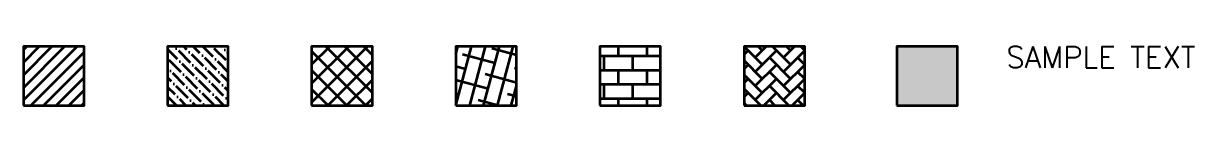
# Model space of a CAD drawing. Header units: inches. Extents: x 8013 to 9429, y -6208 to -3989.
# Drawn here: x 8514.2 to 8842.1, y -5176.8 to -5160.3 of the extents above; entities that cross this region are included whole.
import ezdxf

# ---------------------------------------------------------------- set-up
doc = ezdxf.new("R2010")
doc.units = ezdxf.units.IN
doc.header["$LTSCALE"] = 50
doc.header["$MEASUREMENT"] = 0
doc.layers.add('EF3 TEXT', color=7, linetype='Continuous')
for name, color, linetype, lineweight in [('HATCH 1', 5, 'Continuous', 35), ('HATCH 2', 140, 'Continuous', 35), ('HATCH 3', 30, 'Continuous', 35), ('HATCH 4', 200, 'Continuous', 35), ('HATCH 5', 2, 'Continuous', 35), ('HATCH 6', 100, 'Continuous', 35), ('HATCH 7', 20, 'Continuous', 35)]:
    doc.layers.add(name, color=color, linetype=linetype, lineweight=lineweight)
doc.styles.add('mytext', font='romans.shx')

# ---------------------------------------------------------------- blocks, each defined once
blk = doc.blocks.new('EF3_HATCH_7')
at = {"layer": 'HATCH 7'}
h = blk.add_hatch(color=256, dxfattribs=at)
h.dxf.hatch_style = 1
h.paths.add_polyline_path([(-8.5, -8.25), (8.5, -8.25), (8.5, 8.25), (-8.5, 8.25)])
blk.add_lwpolyline([(-8.5, -8.25), (8.5, -8.25), (8.5, 8.25), (-8.5, 8.25)], close=True, dxfattribs=at)
blk = doc.blocks.new('EF3_HATCH_6')
at = {"layer": 'HATCH 6'}
h = blk.add_hatch(dxfattribs=at)
h.set_pattern_fill('AR-HBONE', color=256, scale=0.7)
h.set_pattern_definition([(45, (-119.168, -90.9187), (3e-16, 3.9598), [8.4, -2.8]), (135, (-117.188, -88.9388), (3e-16, 3.9598), [8.4, -2.8])])
h.paths.add_polyline_path([(-8.5, -8.25), (8.5, -8.25), (8.5, 8.25), (-8.5, 8.25)])
blk.add_lwpolyline([(-8.5, -8.25), (8.5, -8.25), (8.5, 8.25), (-8.5, 8.25)], close=True, dxfattribs=at)
blk = doc.blocks.new('EF3_HATCH_5')
at = {"layer": 'HATCH 5'}
h = blk.add_hatch(dxfattribs=at)
h.set_pattern_fill('AR-B816', color=256, scale=0.5)
h.set_pattern_definition([(0, (-119.168, -90.9187), (0, 4), []), (90, (-119.168, -90.9187), (-4, 4), [4, -4])])
h.paths.add_polyline_path([(-8.5, -8.25), (8.5, -8.25), (8.5, 8.25), (-8.5, 8.25)])
blk.add_lwpolyline([(-8.5, -8.25), (8.5, -8.25), (8.5, 8.25), (-8.5, 8.25)], close=True, dxfattribs=at)
blk = doc.blocks.new('EF3_HATCH_4')
at = {"layer": 'HATCH 4'}
h = blk.add_hatch(dxfattribs=at)
h.set_pattern_fill('ANSI38', color=256, scale=30, angle=30)
h.set_pattern_definition([(75, (-119.168, -90.9187), (-3.62222, 0.97057), []), (165, (-119.168, -90.9187), (-8.215015, -1.68108), [9.375, -5.625])])
h.paths.add_polyline_path([(-8.5, -8.25), (8.5, -8.25), (8.5, 8.25), (-8.5, 8.25)])
blk.add_lwpolyline([(-8.5, -8.25), (8.5, -8.25), (8.5, 8.25), (-8.5, 8.25)], close=True, dxfattribs=at)
blk = doc.blocks.new('EF3_HATCH_3')
at = {"layer": 'HATCH 3'}
h = blk.add_hatch(dxfattribs=at)
h.set_pattern_fill('ANSI37', color=256, scale=30)
h.set_pattern_definition([(45, (-119.168, -90.9187), (-2.65165, 2.65165), []), (135, (-119.168, -90.9187), (-2.65165, -2.65165), [])])
h.paths.add_polyline_path([(-8.5, -8.25), (8.5, -8.25), (8.5, 8.25), (-8.5, 8.25)])
blk.add_lwpolyline([(-8.5, -8.25), (8.5, -8.25), (8.5, 8.25), (-8.5, 8.25)], close=True, dxfattribs=at)
blk = doc.blocks.new('EF3_HATCH_2')
at = {"layer": 'HATCH 2'}
h = blk.add_hatch(dxfattribs=at)
h.set_pattern_fill('ANSI36', color=256, scale=15, angle=90)
h.set_pattern_definition([(135, (-119.168, -90.9187), (-3.64602, 0.994369), [4.6875, -0.9375, 0, -0.9375])])
h.paths.add_polyline_path([(-8.5, -8.25), (8.5, -8.25), (8.5, 8.25), (-8.5, 8.25)])
blk.add_lwpolyline([(-8.5, -8.25), (8.5, -8.25), (8.5, 8.25), (-8.5, 8.25)], close=True, dxfattribs=at)
blk = doc.blocks.new('EF3_HATCH_1')
at = {"layer": 'HATCH 1'}
h = blk.add_hatch(dxfattribs=at)
h.set_pattern_fill('ANSI31', color=256, scale=20)
h.set_pattern_definition([(45, (-119.168, -90.9187), (-1.767767, 1.767767), [])])
h.paths.add_polyline_path([(-8.5, -8.25), (8.5, -8.25), (8.5, 8.25), (-8.5, 8.25)])
blk.add_lwpolyline([(-8.5, -8.25), (8.5, -8.25), (8.5, 8.25), (-8.5, 8.25)], close=True, dxfattribs=at)

msp = doc.modelspace()

# ---------------------------------------------------------------- block references
at = {"layer": 'HATCH 1'}
msp.add_blockref('EF3_HATCH_1', (8522.73, -5168.58), dxfattribs=at)
at = {"layer": 'HATCH 2'}
msp.add_blockref('EF3_HATCH_2', (8563.08, -5168.58), dxfattribs=at)
at = {"layer": 'HATCH 3'}
msp.add_blockref('EF3_HATCH_3', (8603.43, -5168.58), dxfattribs=at)
at = {"layer": 'HATCH 4'}
msp.add_blockref('EF3_HATCH_4', (8643.78, -5168.58), dxfattribs=at)
at = {"layer": 'HATCH 5'}
msp.add_blockref('EF3_HATCH_5', (8684.13, -5168.58), dxfattribs=at)
at = {"layer": 'HATCH 6'}
msp.add_blockref('EF3_HATCH_6', (8724.48, -5168.58), dxfattribs=at)
at = {"layer": 'HATCH 7'}
msp.add_blockref('EF3_HATCH_7', (8767.21, -5168.58), dxfattribs=at)

# ---------------------------------------------------------------- texts
at = {"layer": 'EF3 TEXT', "insert": (8789.4, -5160.33), "char_height": 6, "attachment_point": 1, "style": 'mytext'}
msp.add_mtext_dynamic_manual_height_columns('SAMPLE TEXT', width=445.7276, gutter_width=349.51, heights=[0], dxfattribs=at)

doc.saveas('drawing.dxf')
